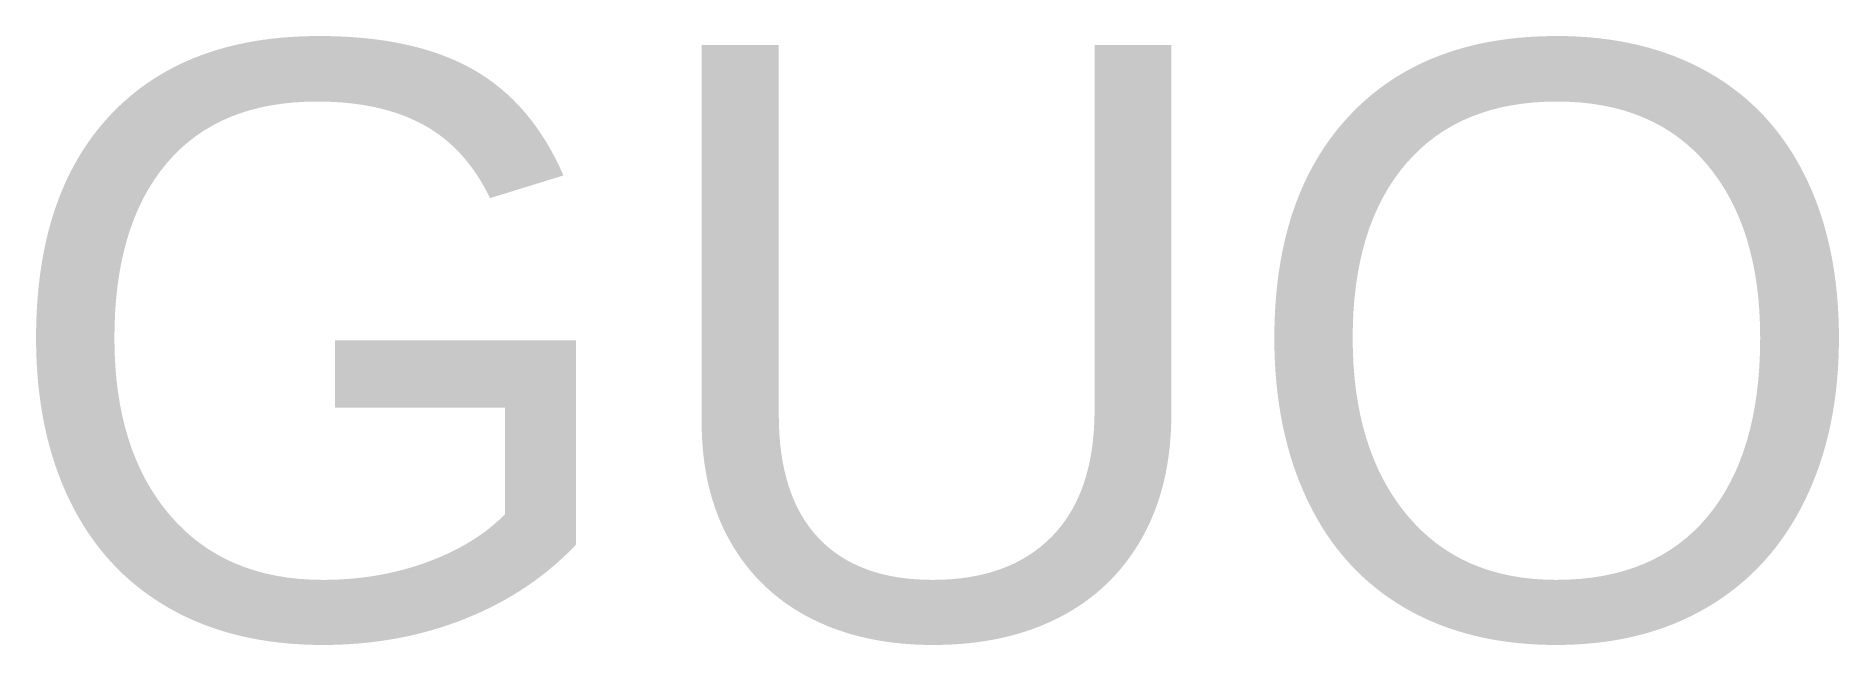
# Model space of a CAD drawing. Header units: millimetres. Extents: x 64 to 673, y 34 to 240.
import ezdxf

# ---------------------------------------------------------------- set-up
doc = ezdxf.new("R2010")
doc.units = ezdxf.units.MM
doc.styles.get("Standard").update_dxf_attribs({"font": 'arial.ttf'})

msp = doc.modelspace()

# ---------------------------------------------------------------- texts
at = {"insert": (49.72, 236.7), "char_height": 200, "attachment_point": 1}
msp.add_mtext_dynamic_manual_height_columns('GUO', width=27.3224, gutter_width=1000, heights=[0], dxfattribs=at)

doc.saveas('drawing.dxf')
